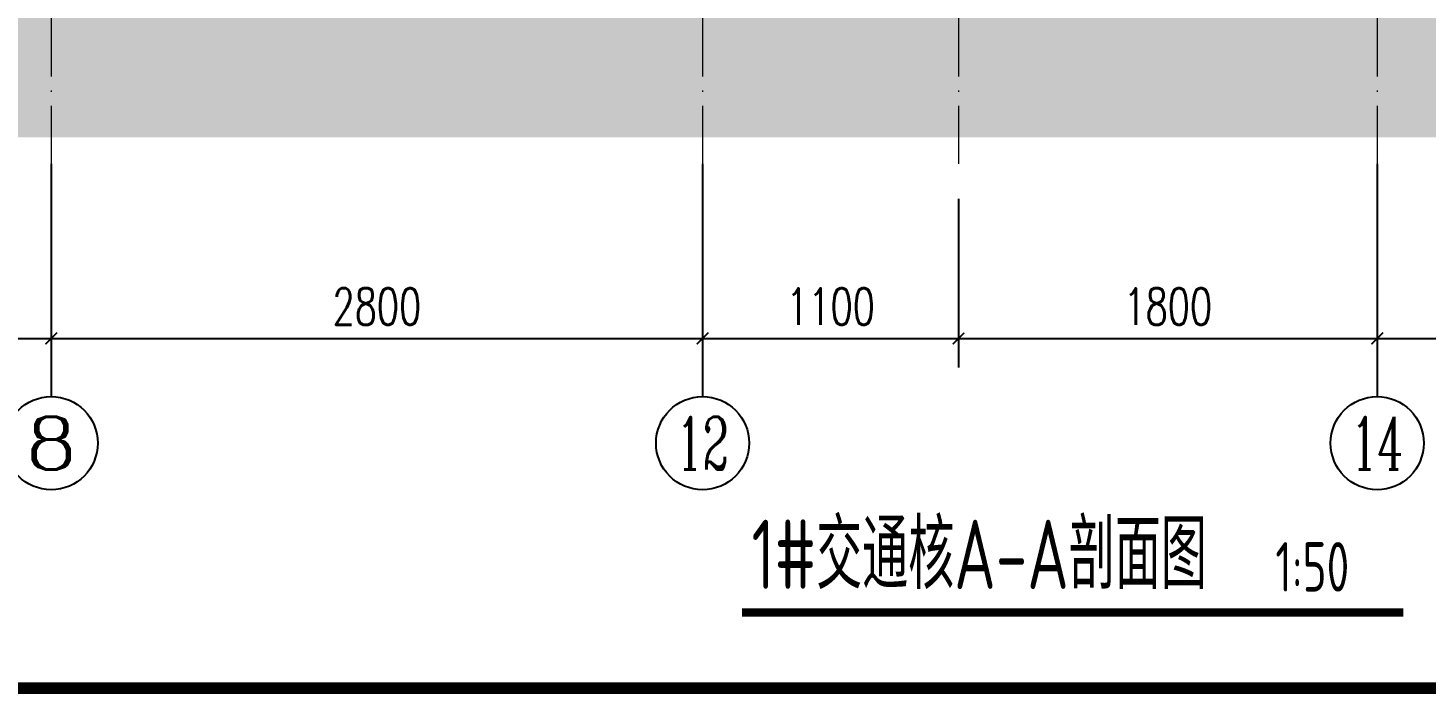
# Model space of a CAD drawing. Extents: x -655480 to 203344, y -294099 to 287156.
# Drawn here: x 50322 to 56332, y 196957 to 199820 of the extents above; entities that cross this region are included whole.
import ezdxf
from ezdxf.enums import TextEntityAlignment as Align

# ---------------------------------------------------------------- set-up
doc = ezdxf.new("R2010")
doc.units = 0
doc.header["$LTSCALE"] = 1000
doc.linetypes.add('DOTE', pattern=[2.42, 2, -0.2, 0.02, -0.2])
doc.layers.get('0').update_dxf_attribs({"linetype": 'CONTINUOUS'})
doc.layers.get('DEFPOINTS').update_dxf_attribs({"linetype": 'CONTINUOUS'})
for name, color, linetype in [('-TK', 7, 'CONTINUOUS'), ('A-AXIS_TEXT', 7, 'CONTINUOUS'), ('AXIS', 3, 'CONTINUOUS'), ('DIM_SYMB', 3, 'CONTINUOUS'), ('PUB_TEXT', 2, 'CONTINUOUS')]:
    doc.layers.add(name, color=color, linetype=linetype)
for name, color, linetype, lineweight in [('AXIS_TEXT', 7, 'CONTINUOUS', 20), ('DOTE', 19, 'DOTE', 9), ('填充', 251, 'CONTINUOUS', 5)]:
    doc.layers.add(name, color=color, linetype=linetype, lineweight=lineweight)
doc.styles.add('_TCH_AXIS', font='COMPLEX', dxfattribs={"bigfont": 'GBCBIG'})
doc.styles.add('_TCH_DIM_T3', font='SIMPLEX', dxfattribs={"width": 0.705882, "bigfont": 'GBCBIG'})
doc.styles.add('COMPLEX', font='COMPLEX')
doc.styles.add('TSSD_REIN', font='tssdeng.shx', dxfattribs={"width": 0.7, "height": 300, "bigfont": 'tssdchn.shx'})
doc.dimstyles.new('_TCH_ARCH&&50', dxfattribs={"dimtxt": 157.5, "dimasz": 50, "dimexe": 125, "dimexo": 150, "dimgap": 58.75, "dimtad": 1, "dimdec": 0, "dimzin": 0, "dimdsep": 46, "dimtxsty": '_TCH_DIM_T3', "dimblk": 'ARCHTICK', "dimcen": 0.09, "dimclrt": 7, "dimazin": 0, "dimtfac": 1, "dimtdec": 0, "dimtix": 1, "dimtmove": 2, "dimatfit": 3, "dimldrblk": 'ARCHTICK', "dimfxl": 1, "dimtolj": 1, "dimtzin": 0, "dimarcsym": 0})

# ---------------------------------------------------------------- blocks, each defined once
blk = doc.blocks.new('_ArchTick')
at = {"color": 0, "linetype": 'ByBlock', "const_width": 0.15}
blk.add_lwpolyline([(-0.5, -0.5), (0.5, 0.5)], dxfattribs=at)
blk = doc.blocks.new('*D1159')
at = {"layer": 'AXIS', "color": 0, "lineweight": -2, "transparency": 16777216}
for p, q in [((56122.1, 199085.6), (56122.1, 198360.6)), ((57822.1, 199085.6), (57822.1, 198360.6)), ((56122.1, 198485.6), (57822.1, 198485.6))]:
    blk.add_line(p, q, dxfattribs=at)
at = {"layer": 'DEFPOINTS', "color": 0, "transparency": 16777216}
for p in [(56122.1, 199235.6), (57822.1, 199235.6), (57822.1, 198485.6)]:
    blk.add_point(p, dxfattribs=at)
at = {"layer": 'AXIS', "color": 0, "lineweight": -2, "transparency": 16777216, "xscale": 50, "yscale": 50, "zscale": 50, "rotation": 180}
blk.add_blockref('_ArchTick', (56122.1, 198485.6), dxfattribs=at)
at = {"layer": 'AXIS', "color": 0, "lineweight": -2, "transparency": 16777216, "xscale": 50, "yscale": 50, "zscale": 50}
blk.add_blockref('_ArchTick', (57822.1, 198485.6), dxfattribs=at)
at = {"layer": 'AXIS', "color": 7, "transparency": 16777216, "insert": (56972.1, 198623.1), "char_height": 157.5, "attachment_point": 5, "style": '_TCH_DIM_T3'}
blk.add_mtext('\\A1;1700', dxfattribs=at)
blk = doc.blocks.new('*D1160')
at = {"layer": 'AXIS', "color": 0, "lineweight": -2, "transparency": 16777216}
for p, q in [((54322.1, 199085.6), (54322.1, 198360.6)), ((56122.1, 199085.6), (56122.1, 198360.6)), ((54322.1, 198485.6), (56122.1, 198485.6))]:
    blk.add_line(p, q, dxfattribs=at)
at = {"layer": 'DEFPOINTS', "color": 0, "transparency": 16777216}
for p in [(54322.1, 199235.6), (56122.1, 199235.6), (56122.1, 198485.6)]:
    blk.add_point(p, dxfattribs=at)
at = {"layer": 'AXIS', "color": 0, "lineweight": -2, "transparency": 16777216, "xscale": 50, "yscale": 50, "zscale": 50, "rotation": 180}
blk.add_blockref('_ArchTick', (54322.1, 198485.6), dxfattribs=at)
at = {"layer": 'AXIS', "color": 0, "lineweight": -2, "transparency": 16777216, "xscale": 50, "yscale": 50, "zscale": 50}
blk.add_blockref('_ArchTick', (56122.1, 198485.6), dxfattribs=at)
at = {"layer": 'AXIS', "color": 7, "transparency": 16777216, "insert": (55222.1, 198623.1), "char_height": 157.5, "attachment_point": 5, "style": '_TCH_DIM_T3'}
blk.add_mtext('\\A1;1800', dxfattribs=at)
blk = doc.blocks.new('*D1161')
at = {"layer": 'AXIS', "color": 0, "lineweight": -2, "transparency": 16777216}
for p, q in [((53222.1, 199085.6), (53222.1, 198360.6)), ((54322.1, 199085.6), (54322.1, 198360.6)), ((53222.1, 198485.6), (54322.1, 198485.6))]:
    blk.add_line(p, q, dxfattribs=at)
at = {"layer": 'DEFPOINTS', "color": 0, "transparency": 16777216}
for p in [(53222.1, 199235.6), (54322.1, 199235.6), (54322.1, 198485.6)]:
    blk.add_point(p, dxfattribs=at)
at = {"layer": 'AXIS', "color": 0, "lineweight": -2, "transparency": 16777216, "xscale": 50, "yscale": 50, "zscale": 50, "rotation": 180}
blk.add_blockref('_ArchTick', (53222.1, 198485.6), dxfattribs=at)
at = {"layer": 'AXIS', "color": 0, "lineweight": -2, "transparency": 16777216, "xscale": 50, "yscale": 50, "zscale": 50}
blk.add_blockref('_ArchTick', (54322.1, 198485.6), dxfattribs=at)
at = {"layer": 'AXIS', "color": 7, "transparency": 16777216, "insert": (53772.1, 198623.1), "char_height": 157.5, "attachment_point": 5, "style": '_TCH_DIM_T3'}
blk.add_mtext('\\A1;1100', dxfattribs=at)
blk = doc.blocks.new('*D1162')
at = {"layer": 'AXIS', "color": 0, "lineweight": -2, "transparency": 16777216}
for p, q in [((50422.2, 199085.6), (50422.2, 198360.6)), ((53222.1, 199085.6), (53222.1, 198360.6)), ((50422.2, 198485.6), (53222.1, 198485.6))]:
    blk.add_line(p, q, dxfattribs=at)
at = {"layer": 'DEFPOINTS', "color": 0, "transparency": 16777216}
for p in [(50422.2, 199235.6), (53222.1, 199235.6), (53222.1, 198485.6)]:
    blk.add_point(p, dxfattribs=at)
at = {"layer": 'AXIS', "color": 0, "lineweight": -2, "transparency": 16777216, "xscale": 50, "yscale": 50, "zscale": 50, "rotation": 180}
blk.add_blockref('_ArchTick', (50422.2, 198485.6), dxfattribs=at)
at = {"layer": 'AXIS', "color": 0, "lineweight": -2, "transparency": 16777216, "xscale": 50, "yscale": 50, "zscale": 50}
blk.add_blockref('_ArchTick', (53222.1, 198485.6), dxfattribs=at)
at = {"layer": 'AXIS', "color": 7, "transparency": 16777216, "insert": (51822.1, 198623.1), "char_height": 157.5, "attachment_point": 5, "style": '_TCH_DIM_T3'}
blk.add_mtext('\\A1;2800', dxfattribs=at)
blk = doc.blocks.new('*D1163')
at = {"layer": 'AXIS', "color": 0, "lineweight": -2, "transparency": 16777216}
for p, q in [((47922.2, 199085.6), (47922.2, 198360.6)), ((50422.2, 199085.6), (50422.2, 198360.6)), ((47922.2, 198485.6), (50422.2, 198485.6))]:
    blk.add_line(p, q, dxfattribs=at)
at = {"layer": 'DEFPOINTS', "color": 0, "transparency": 16777216}
for p in [(47922.2, 199235.6), (50422.2, 199235.6), (50422.2, 198485.6)]:
    blk.add_point(p, dxfattribs=at)
at = {"layer": 'AXIS', "color": 0, "lineweight": -2, "transparency": 16777216, "xscale": 50, "yscale": 50, "zscale": 50, "rotation": 180}
blk.add_blockref('_ArchTick', (47922.2, 198485.6), dxfattribs=at)
at = {"layer": 'AXIS', "color": 0, "lineweight": -2, "transparency": 16777216, "xscale": 50, "yscale": 50, "zscale": 50}
blk.add_blockref('_ArchTick', (50422.2, 198485.6), dxfattribs=at)
at = {"layer": 'AXIS', "color": 7, "transparency": 16777216, "insert": (49172.2, 198623.1), "char_height": 157.5, "attachment_point": 5, "style": '_TCH_DIM_T3'}
blk.add_mtext('\\A1;2500', dxfattribs=at)
blk = doc.blocks.new('_AXISO')
blk.add_circle((0, 0), 0.5)
at = {"layer": 'A-AXIS_TEXT', "style": 'COMPLEX', "width": 1.041667}
blk.add_attdef('A', text='', height=0.56, dxfattribs=at).set_placement((-0.25, -0.28), (0.25, -0.28), align=Align.FIT)
blk = doc.blocks.new('A1')
at = {"const_width": 100}
blk.add_lwpolyline([(2500, 58400), (2500, 1000), (83100, 1000), (83100, 58400)], close=True, dxfattribs=at)

msp = doc.modelspace()

# ---------------------------------------------------------------- hatches: boundary and pattern name
at = {"layer": '填充'}
h = msp.add_hatch(dxfattribs=at)
h.set_pattern_fill('EARTH', color=250, scale=50, angle=45, style=0)
h.set_pattern_definition([(45, (-105272.91, 336983.8), (0, 224.5064), [158.75, -158.75]), (45, (-105315, 337025.9), (0, 224.5064), [158.75, -158.75]), (45, (-105357.1, 337068), (0, 224.5064), [158.75, -158.75]), (135, (-105357.1, 337096.06), (-224.5064, 0), [158.75, -158.75]), (135, (-105315, 337138.15), (-224.5064, 0), [158.75, -158.75]), (135, (-105272.91, 337180.25), (-224.5064, 0), [158.75, -158.75])])
h.paths.add_polyline_path([(61494.36, 199349.84), (61494.36, 199900.09), (46315.51, 199900.09), (46315.51, 199349.84)])

# ---------------------------------------------------------------- linework, layer by layer
at = {"layer": 'AXIS'}
for p, q in [((50422.17, 199235.64), (50422.17, 198235.64)), ((53222.11, 199235.64), (53222.11, 198235.64)), ((56122.11, 199235.64), (56122.11, 198235.64))]:
    msp.add_line(p, q, dxfattribs=at)
at = {"layer": 'DIM_SYMB', "const_width": 35}
msp.add_lwpolyline([(53391.98, 197307.5), (56234.18, 197307.5)], dxfattribs=at)
at = {"layer": 'DOTE', "linetype": 'DOTE', "ltscale": 0.3}
for p, q in [((50422.17, 209649.77), (50422.17, 199236.22)), ((53222.11, 209649.77), (53222.11, 199235.64)), ((54322.11, 209649.77), (54322.11, 199235.64)), ((56122.11, 209649.77), (56122.11, 199235.64))]:
    msp.add_line(p, q, dxfattribs=at)

# ---------------------------------------------------------------- block references
at = {"layer": '-TK', "xscale": 0.5, "yscale": 0.5, "zscale": 0.5}
msp.add_blockref('A1', (27867.19, 196482.28), dxfattribs=at)
at = {"layer": 'AXIS'}
ref = msp.add_blockref('_AXISO', (50422.17, 198035.64), dxfattribs=dict(at, xscale=400, yscale=400, zscale=400))
ref.add_attrib('A', '8', dxfattribs={"layer": 'AXIS_TEXT', "height": 226.27, "style": '_TCH_AXIS', "width": 1.5}).set_placement((50309.04, 197922.5), (50535.31, 197922.5), align=Align.FIT)
ref = msp.add_blockref('_AXISO', (53222.11, 198035.64), dxfattribs=dict(at, xscale=400, yscale=400, zscale=400))
ref.add_attrib('A', '12', dxfattribs={"layer": 'AXIS_TEXT', "height": 226.274, "style": '_TCH_AXIS', "width": 0.724138}).set_placement((53108.97, 197922.5), (53335.24, 197922.5), align=Align.FIT)
ref = msp.add_blockref('_AXISO', (56122.11, 198035.64), dxfattribs=dict(at, xscale=400, yscale=400, zscale=400))
ref.add_attrib('A', '14', dxfattribs={"layer": 'AXIS_TEXT', "height": 226.274, "style": '_TCH_AXIS', "width": 0.677419}).set_placement((56008.97, 197922.5), (56235.24, 197922.5), align=Align.FIT)

# ---------------------------------------------------------------- texts
at = {"layer": 'PUB_TEXT', "style": 'TSSD_REIN', "width": 0.7}
for s, height, p in [('1#交通核A-A剖面图', 297.5, (53432.56, 197409.07)), ('1:50', 212.5, (55684.35, 197397.77))]:
    msp.add_text(s, height=height, dxfattribs=at).set_placement(p)

# ---------------------------------------------------------------- dimensions: what is measured, and where the dimension line sits
at = {"layer": 'AXIS'}
for p1, p2, picture, middle in [((47922.17, 199235.64), (50422.17, 199235.64), '*D1163', (49172.17, 198623.14)), ((50422.17, 199235.64), (53222.11, 199235.64), '*D1162', (51822.14, 198623.14)), ((53222.11, 199235.64), (54322.11, 199235.64), '*D1161', (53772.11, 198623.14)), ((54322.11, 199235.64), (56122.11, 199235.64), '*D1160', (55222.11, 198623.14)), ((56122.11, 199235.64), (57822.11, 199235.64), '*D1159', (56972.11, 198623.14))]:
    dim = msp.add_aligned_dim(p1=p1, p2=p2, distance=-750, dimstyle='_TCH_ARCH&&50', dxfattribs=at)
    dim.commit()
    dim.dimension.update_dxf_attribs({"geometry": picture, "text_midpoint": middle})

doc.saveas('drawing.dxf')
